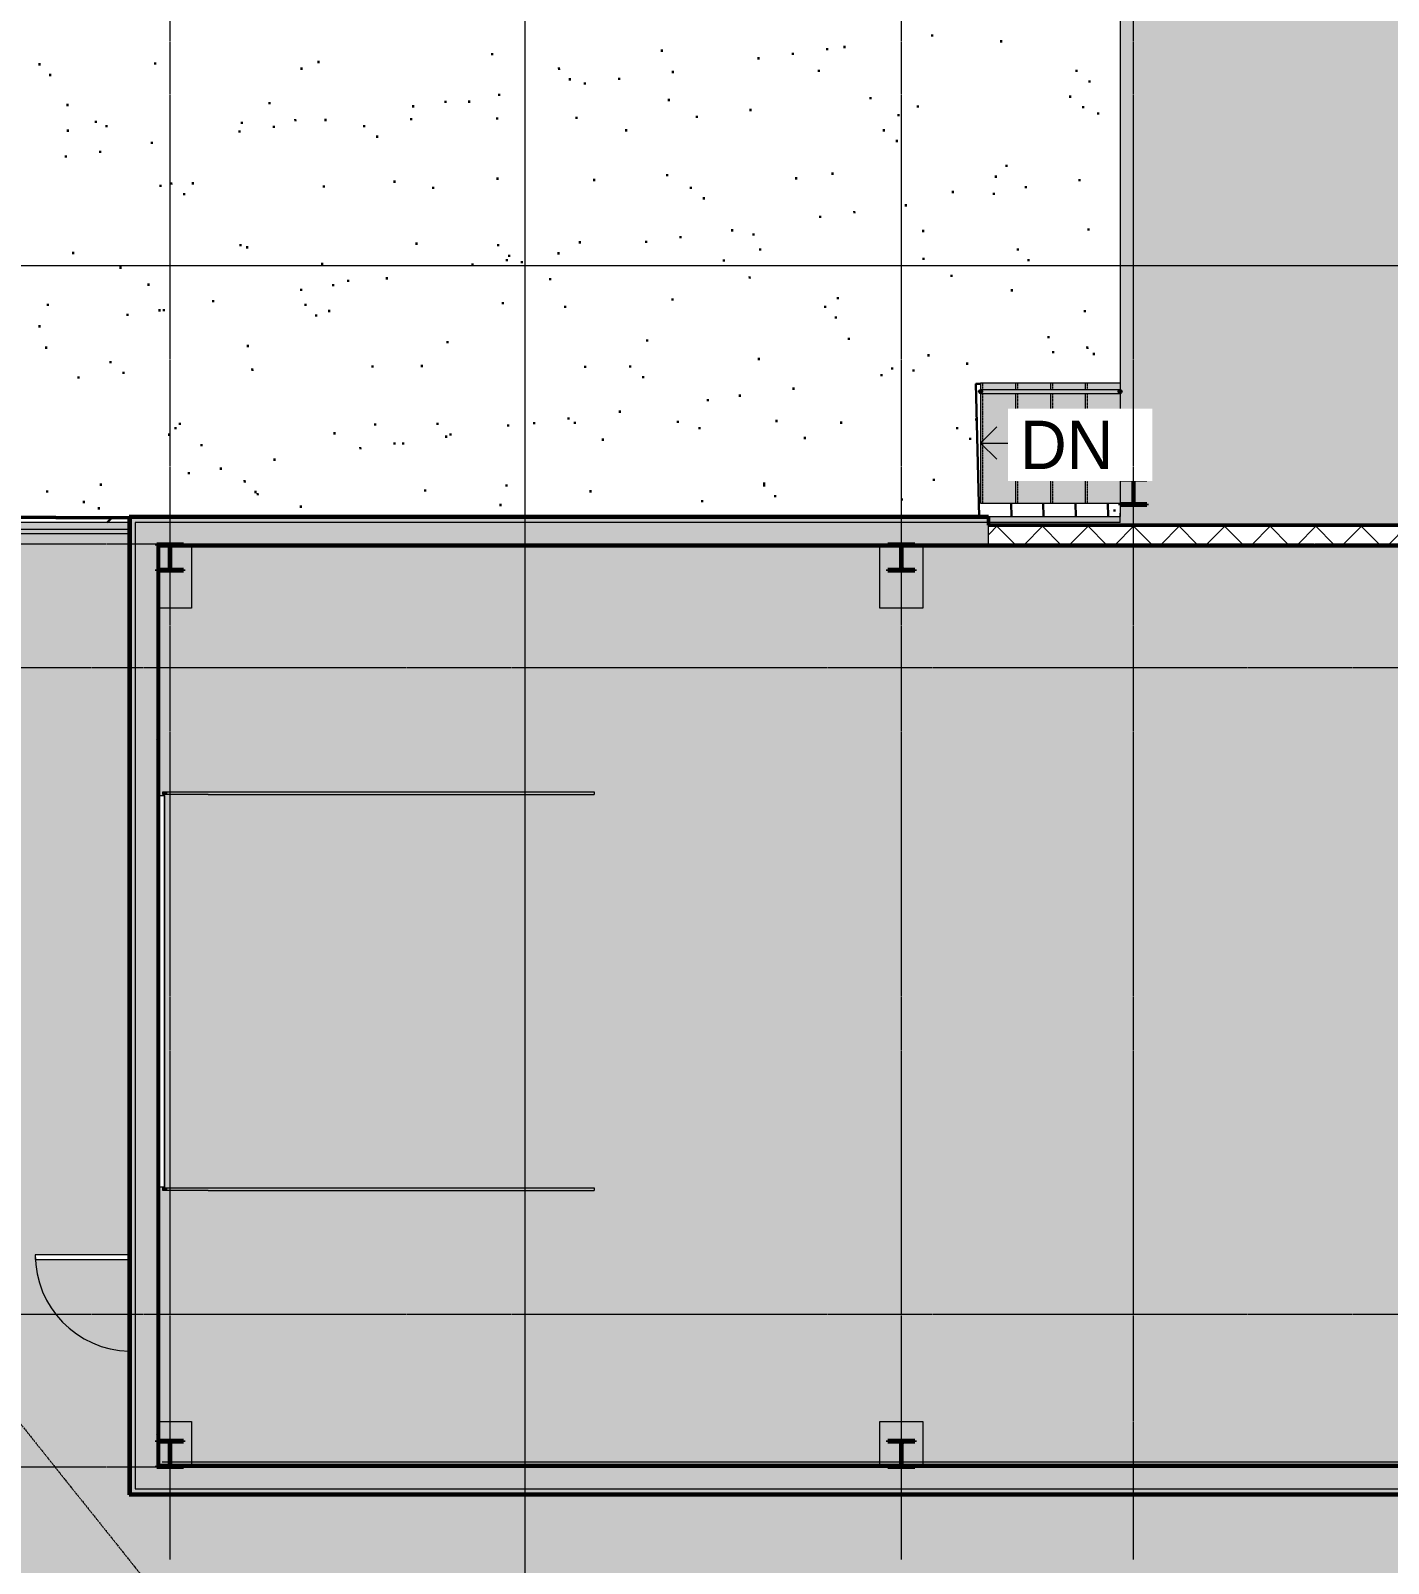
# Model space of a CAD drawing. Header units: inches. Extents: x -4136 to -1245, y 10244 to 12022.
# Drawn here: x -3618 to -3113, y 11069 to 11640 of the extents above; entities that cross this region are included whole.
import ezdxf

# ---------------------------------------------------------------- set-up
doc = ezdxf.new("R2010")
doc.units = ezdxf.units.IN
doc.header["$MEASUREMENT"] = 0
for name, pattern in [('Double Dash 3_8_', [1, 0.375, -0.125, 0.125, -0.125, 0.125, -0.125]), ('Grid Line 1_2_', [0.875, 0.5, -0.125, 0.125, -0.125]), ('IMPORT-DASHEDX2 _3_', [0.225, 0.15, -0.075]), ('Overhead 1_16_', [0.101562, 0.0625, -0.039062])]:
    doc.linetypes.add(name, pattern=pattern)
for name, color, linetype, lineweight in [('A-DOOR', 31, 'Continuous', 13), ('A-DOOR-5', 31, 'Continuous', 20), ('A-DOOR-6', 31, 'Continuous', 9), ('A-FLOR', 192, 'Continuous', 13), ('A-FLOR-HRAL', 11, 'Continuous', 9), ('A-FLOR-PATT-2', 8, 'Continuous', 9), ('A-WALL', 113, 'Continuous', 13), ('A-WALL-5', 113, 'Continuous', 50), ('A-WALL-PATT-2', 111, 'Continuous', 9), ('C-PROP-LINE', 91, 'Double Dash 3_8_', 20), ('C-TOPO', 7, 'Continuous', 9), ('G-ANNO-SYMB', 111, 'Continuous', 9), ('PDF_Geometry-3', 253, 'Continuous', 30), ('PDF_Geometry-5', 111, 'Continuous', 50), ('S-COLS-3', 52, 'Continuous', 9), ('S-COLS-4', 52, 'Continuous', 50), ('S-FNDN', 32, 'Continuous', 13), ('S-FNDN-3', 32, 'Continuous', 50), ('S-GRID-1', 1, 'Grid Line 1_2_', 9), ('S-STRS', 31, 'Continuous', 9), ('S-STRS-1', 31, 'Overhead 1_16_', 9), ('S-STRS-ANNO', 31, 'Continuous', 9), ('S-STRS-IDEN', 31, 'Continuous', 9), ('site plan_dwg _3_-1', 254, 'IMPORT-DASHEDX2 _3_', 9)]:
    doc.layers.add(name, color=color, linetype=linetype, lineweight=lineweight)
doc.styles.add('Century Gothic', font='ufonts.com_century-gothic.ttf', dxfattribs={"height": 18})
pattern_1 = [(45, (0, 0), (-9.503515, 9.503515), []), (45, (0, 14.4), (-9.503515, 9.503515), [])]
pattern_2 = [(161.57, (0.48, 0.48), (-3.83995378, -1.544e-05), [0, -27.322, 3.034, 0]), (18.43, (-0.48, 0.48), (-3.83995378, 1.544e-05), [0, -27.322, 3.034, 0]), (108.43, (0.48, 0.48), (1.919622, -9.60052459), [9.106, -21.25]), (71.57, (-0.48, 0.48), (1.919622, 9.60052459), [9.106, -21.25])]
pattern_3 = [(0, (0, 0), (0, 4.798), []), (315, (0, 0), (4.7984266, 0), [6.786, -6.786]), (45, (0, 0), (4.7984266, 0), [6.786, -6.786])]

# ---------------------------------------------------------------- blocks, each defined once
blk = doc.blocks.new('site plan_dwg _3_-1267336-FLOOR PLAN - MEZZANINE')
at = {"layer": 'PDF_Geometry-3'}
for p, q in [((1770.52, 1785.8), (1770.52, 1785)), ((1796.12, 1783.4), (1796.12, 1782.6)), ((1437.72, 1777.8), (1437.72, 1777)), ((1480.92, 1777.8), (1480.92, 1777)), ((1541.72, 1777.8), (1541.72, 1777)), ((1606.52, 1780.2), (1606.52, 1779.4)), ((1669.72, 1781), (1669.72, 1780.2)), ((1705.72, 1777.8), (1705.72, 1777)), ((1718.52, 1779.4), (1718.52, 1778.6)), ((1731.32, 1781), (1731.32, 1780.2)), ((1737.72, 1781.8), (1737.72, 1781)), ((1441.72, 1773.8), (1441.72, 1773)), ((1535.32, 1775.4), (1535.32, 1774.6)), ((1631.32, 1774.6), (1631.32, 1773.8)), ((1635.32, 1770.6), (1635.32, 1769.8)), ((1653.72, 1770.6), (1653.72, 1769.8)), ((1673.72, 1773), (1673.72, 1772.2)), ((1728.12, 1773), (1728.12, 1772.2)), ((1824.12, 1772.2), (1824.12, 1771.4)), ((1608.92, 1765), (1608.92, 1764.2)), ((1640.92, 1769), (1640.92, 1768.2)), ((1828.92, 1768.2), (1828.92, 1767.4)), ((1448.12, 1762.6), (1448.12, 1761.8)), ((1523.32, 1762.6), (1523.32, 1761.8)), ((1576.92, 1761), (1576.92, 1760.2)), ((1588.92, 1762.6), (1588.92, 1761.8)), ((1597.72, 1762.6), (1597.72, 1761.8)), ((1672.12, 1762.6), (1672.12, 1761.8)), ((1747.32, 1762.6), (1747.32, 1761.8)), ((1764.92, 1759.4), (1764.92, 1758.6)), ((1821.72, 1762.6), (1821.72, 1761.8)), ((1458.52, 1756.2), (1458.52, 1755.4)), ((1462.52, 1754.6), (1462.52, 1753.8)), ((1512.92, 1755.4), (1512.92, 1754.6)), ((1524.92, 1753.8), (1524.92, 1753)), ((1532.92, 1756.2), (1532.92, 1755.4)), ((1544.12, 1756.2), (1544.12, 1755.4)), ((1558.52, 1753.8), (1558.52, 1753)), ((1576.12, 1756.2), (1576.12, 1755.4)), ((1608.12, 1756.2), (1608.12, 1755.4)), ((1637.72, 1756.2), (1637.72, 1755.4)), ((1682.52, 1756.2), (1682.52, 1755.4)), ((1702.52, 1758.6), (1702.52, 1757.8)), ((1757.72, 1756.2), (1757.72, 1755.4)), ((1826.52, 1758.6), (1826.52, 1757.8)), ((1832.12, 1756.2), (1832.12, 1755.4)), ((1448.12, 1753), (1448.12, 1752.2)), ((1479.32, 1748.2), (1479.32, 1747.4)), ((1512.12, 1752.2), (1512.12, 1751.4)), ((1563.32, 1749.8), (1563.32, 1749)), ((1656.12, 1751.4), (1656.12, 1750.6)), ((1752.12, 1750.6), (1752.12, 1749.8)), ((1447.32, 1743.4), (1447.32, 1742.6)), ((1460.12, 1745), (1460.12, 1744.2)), ((1756.92, 1746.6), (1756.92, 1745.8)), ((1797.72, 1737), (1797.72, 1736.2)), ((1482.52, 1732.2), (1482.52, 1731.4)), ((1486.52, 1733), (1486.52, 1732.2)), ((1494.52, 1733), (1494.52, 1732.2)), ((1543.32, 1731.4), (1543.32, 1730.6)), ((1569.72, 1733), (1569.72, 1732.2)), ((1584.12, 1730.6), (1584.12, 1729.8)), ((1608.12, 1733.8), (1608.12, 1733)), ((1644.12, 1733), (1644.12, 1732.2)), ((1671.32, 1734.6), (1671.32, 1733.8)), ((1719.32, 1733), (1719.32, 1732.2)), ((1732.92, 1734.6), (1732.92, 1733.8)), ((1793.72, 1733), (1793.72, 1732.2)), ((1824.92, 1731.4), (1824.92, 1730.6)), ((1491.32, 1729), (1491.32, 1728.2)), ((1680.12, 1729.8), (1680.12, 1729)), ((1684.92, 1725.8), (1684.92, 1725)), ((1777.72, 1727.4), (1777.72, 1726.6)), ((1792.92, 1726.6), (1792.92, 1725.8)), ((1804.92, 1729), (1804.92, 1728.2)), ((1740.92, 1720.2), (1740.92, 1719.4)), ((1760.12, 1722.6), (1760.12, 1721.8)), ((1695.32, 1713.8), (1695.32, 1713)), ((1728.12, 1718.6), (1728.12, 1717.8)), ((1512.12, 1709.8), (1512.12, 1709)), ((1514.52, 1709), (1514.52, 1708.2)), ((1577.72, 1709.8), (1577.72, 1709)), ((1608.12, 1709), (1608.12, 1708.2)), ((1638.52, 1709.8), (1638.52, 1709)), ((1663.32, 1709.8), (1663.32, 1709)), ((1676.12, 1711.4), (1676.12, 1710.6)), ((1703.32, 1712.2), (1703.32, 1711.4)), ((1766.52, 1713), (1766.52, 1712.2)), ((1828.12, 1713), (1828.12, 1712.2)), ((1449.72, 1707.4), (1449.72, 1706.6)), ((1542.52, 1702.6), (1542.52, 1701.8)), ((1611.32, 1703.4), (1611.32, 1702.6)), ((1612.12, 1705), (1612.12, 1704.2)), ((1616.92, 1702.6), (1616.92, 1701.8)), ((1630.52, 1705.8), (1630.52, 1705)), ((1692.12, 1702.6), (1692.12, 1701.8)), ((1705.72, 1706.6), (1705.72, 1705.8)), ((1766.52, 1702.6), (1766.52, 1701.8)), ((1801.72, 1705.8), (1801.72, 1705)), ((1467.32, 1701.8), (1467.32, 1701)), ((1566.52, 1697), (1566.52, 1696.2)), ((1598.52, 1701.8), (1598.52, 1701)), ((1805.72, 1701.8), (1805.72, 1701)), ((1477.72, 1695.4), (1477.72, 1694.6)), ((1534.52, 1693), (1534.52, 1692.2)), ((1546.52, 1694.6), (1546.52, 1693.8)), ((1552.12, 1696.2), (1552.12, 1695.4)), ((1627.32, 1696.2), (1627.32, 1695.4)), ((1701.72, 1696.2), (1701.72, 1695.4)), ((1776.92, 1696.2), (1776.92, 1695.4)), ((1440.12, 1688.2), (1440.12, 1687.4)), ((1481.72, 1685.8), (1481.72, 1685)), ((1483.32, 1685.8), (1483.32, 1685)), ((1501.72, 1689), (1501.72, 1688.2)), ((1536.12, 1687.4), (1536.12, 1686.6)), ((1544.92, 1685), (1544.92, 1684.2)), ((1609.72, 1687.4), (1609.72, 1686.6)), ((1632.92, 1685.8), (1632.92, 1685)), ((1672.92, 1688.2), (1672.92, 1687.4)), ((1729.72, 1685), (1729.72, 1684.2)), ((1734.52, 1688.2), (1734.52, 1687.4)), ((1799.32, 1690.6), (1799.32, 1689.8)), ((1436.92, 1680.2), (1436.92, 1679.4)), ((1469.72, 1684.2), (1469.72, 1683.4)), ((1540.12, 1683.4), (1540.12, 1682.6)), ((1733.72, 1681), (1733.72, 1680.2)), ((1826.52, 1682.6), (1826.52, 1681.8)), ((1439.32, 1672.2), (1439.32, 1671.4)), ((1514.52, 1672.2), (1514.52, 1671.4)), ((1588.92, 1673), (1588.92, 1672.2)), ((1663.32, 1673), (1663.32, 1672.2)), ((1738.52, 1673), (1738.52, 1672.2)), ((1812.92, 1673), (1812.92, 1672.2)), ((1827.32, 1669), (1827.32, 1668.2)), ((1463.32, 1666.6), (1463.32, 1665.8)), ((1468.12, 1662.6), (1468.12, 1661.8)), ((1516.12, 1663.4), (1516.12, 1662.6)), ((1560.92, 1664.2), (1560.92, 1663.4)), ((1579.32, 1664.2), (1579.32, 1663.4)), ((1640.12, 1663.4), (1640.12, 1662.6)), ((1656.92, 1663.4), (1656.92, 1662.6)), ((1704.92, 1665.8), (1704.92, 1665)), ((1768.12, 1666.6), (1768.12, 1665.8)), ((1782.52, 1663.4), (1782.52, 1662.6)), ((1814.52, 1667.4), (1814.52, 1666.6)), ((1829.72, 1666.6), (1829.72, 1665.8)), ((1451.32, 1661), (1451.32, 1660.2)), ((1661.72, 1659.4), (1661.72, 1658.6)), ((1750.52, 1659.4), (1750.52, 1658.6)), ((1754.52, 1661.8), (1754.52, 1661)), ((1762.52, 1661), (1762.52, 1660.2)), ((1697.72, 1652.2), (1697.72, 1651.4)), ((1717.72, 1654.6), (1717.72, 1653.8)), ((1652.92, 1646.6), (1652.92, 1645.8)), ((1685.72, 1650.6), (1685.72, 1649.8)), ((1484.92, 1639.4), (1484.92, 1638.6)), ((1487.32, 1641.8), (1487.32, 1641)), ((1488.92, 1643.4), (1488.92, 1642.6)), ((1546.52, 1639.4), (1546.52, 1638.6)), ((1561.72, 1642.6), (1561.72, 1641.8)), ((1584.92, 1642.6), (1584.92, 1641.8)), ((1611.32, 1641.8), (1611.32, 1641)), ((1620.92, 1642.6), (1620.92, 1641.8)), ((1633.72, 1644.2), (1633.72, 1643.4)), ((1636.12, 1642.6), (1636.12, 1641.8)), ((1674.52, 1642.6), (1674.52, 1641.8)), ((1682.52, 1640.2), (1682.52, 1639.4)), ((1711.32, 1642.6), (1711.32, 1641.8)), ((1735.32, 1641.8), (1735.32, 1641)), ((1778.52, 1639.4), (1778.52, 1638.6)), ((1785.72, 1642.6), (1785.72, 1641.8)), ((1496.92, 1635.4), (1496.92, 1634.6)), ((1556.12, 1633.8), (1556.12, 1633)), ((1568.92, 1635.4), (1568.92, 1634.6)), ((1572.12, 1635.4), (1572.12, 1634.6)), ((1588.12, 1637.8), (1588.12, 1637)), ((1589.72, 1638.6), (1589.72, 1637.8)), ((1646.52, 1636.2), (1646.52, 1635.4)), ((1721.72, 1636.2), (1721.72, 1635.4)), ((1783.32, 1635.4), (1783.32, 1634.6)), ((1524.12, 1629.8), (1524.12, 1629)), ((1492.12, 1625), (1492.12, 1624.2)), ((1504.12, 1626.6), (1504.12, 1625.8)), ((1439.32, 1618.6), (1439.32, 1617.8)), ((1459.32, 1621), (1459.32, 1620.2)), ((1512.92, 1621.8), (1512.92, 1621)), ((1516.92, 1617.8), (1516.92, 1617)), ((1517.72, 1617), (1517.72, 1616.2)), ((1580.12, 1617.8), (1580.12, 1617)), ((1610.52, 1619.4), (1610.52, 1618.6)), ((1641.72, 1617), (1641.72, 1616.2)), ((1769.72, 1620.2), (1769.72, 1619.4)), ((1452.92, 1614.6), (1452.92, 1613.8)), ((1458.52, 1612.2), (1458.52, 1611.4)), ((1533.72, 1612.2), (1533.72, 1611.4)), ((1608.12, 1612.2), (1608.12, 1611.4)), ((1683.32, 1613), (1683.32, 1612.2)), ((1710.52, 1614.6), (1710.52, 1613.8)), ((1757.72, 1613), (1757.72, 1612.2)), ((1798.42, 1610.87), (1798.49, 1605.88)), ((1810.42, 1610.77), (1810.5, 1605.78)), ((1822.42, 1610.67), (1822.5, 1605.68)), ((1461.53, 1606.43), (1463.32, 1608.2)), ((1834.42, 1610.57), (1834.5, 1605.58)), ((1836.92, 1608.2), (1836.92, 1607.4))]:
    blk.add_line(p, q, dxfattribs=at)
at = {"layer": 'PDF_Geometry-3', "flags": 128}
for points in [[(1787.42, 1655.4), (1785.72, 1655.4), (1786.49, 1605.98)], [(1706.52, 1619.4), (1706.52, 1618.6), (1706.52, 1617.8)]]:
    blk.add_lwpolyline(points, dxfattribs=at)
at = {"layer": 'PDF_Geometry-5', "flags": 128}
blk.add_lwpolyline([(1469.76, 1608.16), (1278.52, 1610.6), (1232.92, 1572.6)], dxfattribs=at)
blk = doc.blocks.new('Door-Sectional_DesignersChoice_Amarr - 16_x8_-1344022-FLOOR PLAN - MEZZANINE')
at = {"layer": 'A-DOOR'}
for points in [[(-8.28, -40.88), (-8.28, -42.23), (-7.28, -42.23), (-7.28, -40.88)], [(-8.28, -42.5), (-8.28, -57.73), (-7.28, -57.73), (-7.28, -42.23), (-8.28, -42.23)], [(139.28, -40.88), (139.28, -42.23), (140.28, -42.23), (140.28, -40.88)], [(139.28, -43.22), (139.28, -57.73), (140.28, -57.73), (140.28, -42.23), (139.28, -42.23), (139.28, -42.5)], [(-8.28, -201.53), (-7.28, -201.53), (-7.28, -57.73), (-8.28, -57.73), (-8.28, -111.82)], [(139.28, -201.53), (140.28, -201.53), (140.28, -57.73), (139.28, -57.73), (139.28, -111.82)]]:
    blk.add_hatch(color=256, dxfattribs=at).paths.add_polyline_path(points, flags=0)
for p, q in [((-7, -39.59), (-7, -39.53)), ((-7, -39.53), (139, -39.53)), ((-7, -41.47), (-7, -39.59)), ((-7, -39.59), (139, -39.59)), ((139, -39.53), (139, -39.59)), ((139, -39.59), (139, -41.47)), ((-8.28, -42.23), (-8.28, -40.88)), ((-8.28, -40.88), (-7.28, -40.88)), ((-8.28, -57.73), (-8.28, -42.23)), ((-7.28, -42.23), (-8.28, -42.23)), ((-7.28, -40.88), (-7.28, -42.23)), ((-7.28, -42.23), (-7.28, -57.73)), ((-7, -41.53), (-7, -41.47)), ((-7, -41.47), (139, -41.47)), ((-7, -41.53), (139, -41.53)), ((139, -41.47), (139, -41.53)), ((139.28, -42.23), (139.28, -40.88)), ((139.28, -40.88), (140.28, -40.88)), ((139.28, -57.73), (139.28, -42.23)), ((140.28, -42.23), (139.28, -42.23)), ((140.28, -40.88), (140.28, -42.23)), ((140.28, -42.23), (140.28, -57.73)), ((-8.28, -57.73), (-8.28, -201.53)), ((-7.28, -57.73), (-7.28, -201.53)), ((139.28, -57.73), (139.28, -201.53)), ((140.28, -57.73), (140.28, -201.53)), ((-7.28, -201.53), (-8.28, -201.53)), ((140.28, -201.53), (139.28, -201.53))]:
    blk.add_line(p, q, dxfattribs=at)
blk = doc.blocks.new('Railing - Lapeyre - 1 1_2_ Post-1355956-FLOOR PLAN - MEZZANINE')
at = {"layer": 'A-FLOR-HRAL'}
blk.add_hatch(color=256, dxfattribs=at).paths.add_polyline_path([(0.75, 0), (0.72, 0.19), (0.65, 0.37), (0.53, 0.53), (0.37, 0.65), (0.19, 0.72), (0, 0.75), (-0.19, 0.72), (-0.38, 0.65), (-0.53, 0.53), (-0.65, 0.37), (-0.72, 0.19), (-0.75, 0), (-0.72, -0.19), (-0.65, -0.38), (-0.53, -0.53), (-0.38, -0.65), (-0.19, -0.72), (0, -0.75), (0.19, -0.72), (0.37, -0.65), (0.53, -0.53), (0.65, -0.38), (0.72, -0.19)], flags=0)
for start, end in [(360, 180), (180, 360)]:
    blk.add_arc((0, 0), 0.75, start, end, dxfattribs=at)
blk = doc.blocks.new('Railing - Lapeyre - 1 1_2_ Post-1355961-FLOOR PLAN - MEZZANINE')
at = {"layer": 'A-FLOR-HRAL'}
blk.add_hatch(color=256, dxfattribs=at).paths.add_polyline_path([(0.75, 0), (0.72, -0.19), (0.65, -0.38), (0.53, -0.53), (0.37, -0.65), (0.19, -0.72), (0, -0.75), (-0.19, -0.72), (-0.38, -0.65), (-0.53, -0.53), (-0.65, -0.38), (-0.72, -0.19), (-0.75, 0), (-0.72, 0.19), (-0.65, 0.37), (-0.53, 0.53), (-0.38, 0.65), (-0.19, 0.72), (0, 0.75), (0.19, 0.72), (0.37, 0.65), (0.53, 0.53), (0.65, 0.37), (0.72, 0.19)], flags=0)
for start, end in [(360, 180), (180, 360)]:
    blk.add_arc((0, 0), 0.75, start, end, dxfattribs=at)
blk = doc.blocks.new('Railing - Railing-1340984-FLOOR PLAN - MEZZANINE')
at = {"layer": 'A-FLOR-HRAL'}
blk.add_hatch(color=256, dxfattribs=at).paths.add_polyline_path([(-3263.13, 11504.63), (-3212.65, 11504.66), (-3212.83, 11504.73), (-3212.98, 11504.85), (-3213.1, 11505.01), (-3213.18, 11505.19), (-3213.2, 11505.38), (-3213.18, 11505.58), (-3213.1, 11505.76), (-3212.98, 11505.91), (-3212.83, 11506.03), (-3212.65, 11506.11), (-3212.7, 11506.13), (-3264.26, 11506.11), (-3264.08, 11506.03), (-3263.92, 11505.91), (-3263.8, 11505.76), (-3263.73, 11505.58), (-3263.7, 11505.38), (-3263.73, 11505.19), (-3263.8, 11505.01), (-3263.92, 11504.85), (-3264.08, 11504.73), (-3264.26, 11504.66), (-3264.21, 11504.63), (-3263.7, 11504.63)], flags=0)
blk.add_hatch(color=256, dxfattribs=at).paths.add_polyline_path([(-3263.13, 11504.63), (-3212.65, 11504.66), (-3212.83, 11504.73), (-3212.98, 11504.85), (-3213.1, 11505.01), (-3213.18, 11505.19), (-3213.2, 11505.38), (-3213.18, 11505.58), (-3213.1, 11505.76), (-3212.98, 11505.91), (-3212.83, 11506.03), (-3212.65, 11506.11), (-3212.7, 11506.13), (-3264.26, 11506.11), (-3264.08, 11506.03), (-3263.92, 11505.91), (-3263.8, 11505.76), (-3263.73, 11505.58), (-3263.7, 11505.38), (-3263.73, 11505.19), (-3263.8, 11505.01), (-3263.92, 11504.85), (-3264.08, 11504.73), (-3264.26, 11504.66), (-3264.21, 11504.63), (-3263.7, 11504.63)], flags=0)
for p, q in [((-3264.45, 11506.13), (-3212.45, 11506.13)), ((-3264.45, 11504.63), (-3212.45, 11504.63))]:
    blk.add_line(p, q, dxfattribs=at)
at = {"extrusion": (0, 0, -1), "zscale": -1, "rotation": 270}
for name, p in [('Railing - Lapeyre - 1 1_2_ Post-1355956-FLOOR PLAN - MEZZANINE', (3264.45, 11505.38)), ('Railing - Lapeyre - 1 1_2_ Post-1355961-FLOOR PLAN - MEZZANINE', (3212.45, 11505.38))]:
    blk.add_blockref(name, p, dxfattribs=at)
blk = doc.blocks.new('Railing - Lapeyre - 1 1_2_ Post-V1-FLOOR PLAN - MEZZANINE')
at = {"layer": 'A-FLOR-HRAL'}
blk.add_hatch(color=256, dxfattribs=at).paths.add_polyline_path([(0, -0.75), (0.19, -0.72), (0.37, -0.65), (0.53, -0.53), (0.65, -0.38), (0.72, -0.19), (0.72, 0), (-0.75, 0), (-0.72, -0.19), (-0.65, -0.38), (-0.53, -0.53), (-0.38, -0.65), (-0.19, -0.72)], flags=0)
blk.add_arc((0, 0), 0.75, 180, 360, dxfattribs=at)
blk = doc.blocks.new('Railing - Railing-1341484-FLOOR PLAN - MEZZANINE')
at = {"layer": 'A-FLOR-HRAL'}
for points in [[(-3850.29, 11389.76), (-3772.6, 11452.55), (-3773.12, 11454.02), (-3851.22, 11390.91), (-3850.31, 11389.78)], [(-3581.7, 11452.52), (-3581.7, 11454.02), (-3773.11, 11453.99), (-3772.59, 11452.52), (-3591.11, 11452.52)]]:
    blk.add_hatch(color=256, dxfattribs=at).paths.add_polyline_path(points, flags=0)
for p, q in [((-3773.12, 11454.02), (-3851.23, 11390.93)), ((-3850.29, 11389.76), (-3772.59, 11452.52)), ((-3581.7, 11454.02), (-3773.12, 11454.02)), ((-3772.59, 11452.52), (-3581.7, 11452.52)), ((-3850.29, 11389.76), (-3851.23, 11390.93))]:
    blk.add_line(p, q, dxfattribs=at)
blk.add_open_spline([(-3773.12, 11454.02), (-3773.12, 11454.02), (-3773.11, 11453.97), (-3773.05, 11453.81), (-3772.99, 11453.65), (-3772.94, 11453.5), (-3772.89, 11453.37), (-3772.86, 11453.27), (-3772.82, 11453.17), (-3772.78, 11453.04), (-3772.72, 11452.89), (-3772.67, 11452.73), (-3772.63, 11452.61), (-3772.6, 11452.54), (-3772.59, 11452.52), (-3772.59, 11452.52)], degree=3, knots=[0, 0, 0, 0, 0.166667, 0.25, 0.333333, 0.416667, 0.458333, 0.5, 0.541667, 0.583333, 0.666667, 0.75, 0.833333, 0.916667, 1, 1, 1, 1], dxfattribs=at)
at = {"rotation": 308.9304407069868}
blk.add_blockref('Railing - Lapeyre - 1 1_2_ Post-V1-FLOOR PLAN - MEZZANINE', (-3850.76, 11390.34), dxfattribs=at)
blk = doc.blocks.new('Door-Passage-Single-Flush - 36_ x 80_-1370599-FLOOR PLAN - MEZZANINE')
at = {"layer": 'A-DOOR-5'}
for p, q in [((18, 40.6875), (16.25, 40.6875)), ((16.25, 40.6875), (16.25, 5.6875)), ((18, 5.6875), (18, 40.6875))]:
    blk.add_line(p, q, dxfattribs=at)
at = {"layer": 'A-DOOR-6'}
blk.add_arc((18, 4.6875), 36, 90, 178.403896, dxfattribs=at)
blk = doc.blocks.new('Family - ___-1264376-FLOOR PLAN - MEZZANINE')
at = {"layer": 'C-PROP-LINE'}
blk.add_line((-4036.63, 11639.56), (-2946.18, 10274.36), dxfattribs=at)

msp = doc.modelspace()

# ---------------------------------------------------------------- hatches: boundary and pattern name
at = {"layer": 'A-FLOR-PATT-2'}
h = msp.add_hatch(dxfattribs=at)
h.set_pattern_fill('FP_3', color=256, style=0, pattern_type=2)
h.set_pattern_definition([(0, (0, 0), (30.72, 7.68), [1.267, -21.773, 1.267, -21.773, -122.88]), (0, (0, 0), (30.72, 7.68), [-46.08, 1.267, -44.813, 1.267, -21.773, -53.76]), (0, (0, 0), (30.72, 7.68), [-115.2, 1.267, -14.093, 1.267, -37.133]), (120, (11.52, 3.84), (-22.011075, 22.7643004), [1.267, -21.773, 1.267, -21.773, -122.88]), (120, (11.52, 3.84), (-22.011075, 22.7643004), [-46.08, 1.267, -44.813, 1.267, -21.773, -53.76]), (120, (11.52, 3.84), (-22.011075, 22.7643004), [-115.2, 1.267, -14.093, 1.267, -37.133]), (240, (15.36, 19.2), (-8.708925, -30.4443004), [1.267, -21.773, 1.267, -21.773, -122.88]), (240, (15.36, 19.2), (-8.708925, -30.4443004), [-46.08, 1.267, -44.813, 1.267, -21.773, -53.76]), (240, (15.36, 19.2), (-8.708925, -30.4443004), [-115.2, 1.267, -14.093, 1.267, -37.133])])
h.paths.add_polyline_path([(-3034.97, 10794.77), (-3034.09, 10794.77), (-3034.97, 10795.45), (-3036.08, 10796.9), (-3036.78, 10798.58), (-3037.02, 10800.4), (-3036.78, 10802.21), (-3036.08, 10803.9), (-3035.21, 10805.02), (-3037.08, 10805.02), (-3037.08, 10836.27), (-3072.08, 10836.27), (-3072.08, 10838.02), (-3037.08, 10838.02), (-3037.08, 11046.27), (-3036.33, 11046.27), (-3036.33, 11094.27), (-3581.7, 11094.27), (-3581.7, 11181.96), (-3616.7, 11181.96), (-3616.7, 11183.71), (-3581.7, 11183.71), (-3581.7, 11452.52), (-3772.63, 11452.49), (-3850.46, 11389.66), (-3850.76, 11389.6), (-3851, 11389.64), (-3851.09, 11389.68), (-3851.23, 11389.77), (-3851.37, 11389.91), (-3851.45, 11390.04), (-3851.5, 11390.23), (-3851.5, 11390.44), (-3851.38, 11390.76), (-3851.25, 11390.91), (-3851, 11391.12), (-3773.09, 11454.02), (-3581.7, 11454.02), (-3581.7, 11456.52), (-3774.01, 11456.52), (-3974.76, 11294.35), (-4075.29, 11303.4), (-3669.02, 10794.77), (-3036.78, 10794.77)], flags=0)
h.paths.add_polyline_path([(-3026.33, 11046.27), (-3026.2, 11046.27), (-3026.2, 11096.52), (-3026.33, 11096.52)], flags=0)
h.paths.add_polyline_path([(-3285.95, 11106.52), (-3049.33, 11106.52), (-3049.33, 11121.51), (-3036.33, 11121.51), (-3036.33, 11387.77), (-3071.33, 11387.77), (-3071.33, 11389.52), (-3036.33, 11389.52), (-3036.33, 11424.64), (-3049.33, 11424.64), (-3049.33, 11447.9), (-3285.95, 11447.9), (-3285.95, 11424.64), (-3301.95, 11424.64), (-3301.95, 11447.9), (-3558.45, 11447.9), (-3558.45, 11424.64), (-3570.83, 11424.64), (-3570.83, 11121.51), (-3558.45, 11121.51), (-3558.45, 11106.52), (-3301.95, 11106.52), (-3301.95, 11121.51), (-3285.95, 11121.51)], flags=0)
h.paths.add_polyline_path([(-3026.33, 11106.52), (-3026.2, 11106.52), (-3026.2, 11455.52), (-3026.33, 11455.52), (-3026.33, 11156.41)], flags=0)
h.paths.add_polyline_path([(-3568.48, 11207.61), (-3569.13, 11207.61), (-3569.13, 11208.61), (-3408.48, 11208.61), (-3408.48, 11207.61), (-3567.77, 11207.61)], flags=0)
h.paths.add_polyline_path([(-3570.48, 11208.9), (-3570.48, 11354.9), (-3568.48, 11354.9), (-3568.48, 11208.9), (-3570.41, 11208.9)], flags=0)
h.paths.add_polyline_path([(-3569.13, 11355.18), (-3569.13, 11356.18), (-3408.48, 11356.18), (-3408.48, 11355.18), (-3568.54, 11355.18)], flags=0)
h.paths.add_polyline_path([(-3120.79, 11455.52), (-3037.08, 11455.52), (-3037.08, 11741.46), (-3072.08, 11741.46), (-3072.08, 11743.21), (-3037.08, 11743.21), (-3037.08, 11770.65), (-3026.2, 11770.65), (-3026.21, 11812.27), (-3026.4, 11812.3), (-3026.74, 11812.4), (-3208.45, 11812.4), (-3208.45, 11757.64), (-3202.45, 11757.64), (-3202.45, 11757.08), (-3206.6, 11757.08), (-3207.08, 11756.88), (-3207.28, 11756.39), (-3207.28, 11748.91), (-3207.08, 11748.42), (-3206.59, 11748.22), (-3202.45, 11748.22), (-3202.45, 11747.66), (-3208.45, 11747.66), (-3208.48, 11738.2), (-3208.55, 11738.02), (-3208.67, 11737.87), (-3208.83, 11737.75), (-3209.01, 11737.67), (-3209.21, 11737.65), (-3209.4, 11737.67), (-3209.58, 11737.75), (-3209.73, 11737.87), (-3209.85, 11738.02), (-3209.93, 11738.2), (-3209.95, 11738.59), (-3209.95, 11747.66), (-3212.45, 11747.66), (-3212.45, 11506.13), (-3212.26, 11506.11), (-3212.08, 11506.03), (-3211.92, 11505.91), (-3211.8, 11505.76), (-3211.73, 11505.58), (-3211.7, 11505.38), (-3211.73, 11505.19), (-3211.8, 11505.01), (-3211.92, 11504.85), (-3212.08, 11504.73), (-3212.26, 11504.66), (-3212.45, 11504.63), (-3212.45, 11472.99), (-3202.45, 11472.99), (-3202.45, 11472.43), (-3206.59, 11472.43), (-3207.08, 11472.23), (-3207.28, 11471.74), (-3207.28, 11464.26), (-3207.08, 11463.77), (-3206.59, 11463.57), (-3202.45, 11463.57), (-3202.45, 11463.01), (-3212.45, 11463.01), (-3212.45, 11456.52), (-3261.45, 11456.52), (-3261.45, 11455.52), (-3146.96, 11455.52)], flags=0)
h.paths.add_polyline_path([(-3208.31, 11463.57), (-3207.83, 11463.77), (-3207.62, 11464.26), (-3207.62, 11471.74), (-3207.83, 11472.23), (-3208.31, 11472.43), (-3212.45, 11472.43), (-3212.45, 11463.57), (-3208.81, 11463.57)], flags=0)
h.paths.add_polyline_path([(-3208.31, 11748.22), (-3207.83, 11748.42), (-3207.62, 11748.91), (-3207.62, 11756.39), (-3207.83, 11756.88), (-3208.31, 11757.08), (-3208.45, 11757.08), (-3208.45, 11748.22)], flags=0)
h.paths.add_polyline_path([(-3209.95, 11748.22), (-3209.95, 11757.08), (-3212.45, 11757.08), (-3212.45, 11748.22)], flags=0)
h.paths.add_polyline_path([(-3209.95, 11757.64), (-3209.93, 11813.9), (-3026.2, 11813.9), (-3026.2, 11816.4), (-3212.45, 11816.4), (-3212.45, 11757.64)], flags=0)
at = {"layer": 'A-WALL'}
for points in [[(-3261.45, 11458.02), (-3261.45, 11458.77), (-3581.7, 11458.77), (-3581.7, 11458.02), (-3288.02, 11458.02)], [(-3580.95, 11095.02), (-3580.95, 11458.02), (-3581.7, 11458.02), (-3581.7, 11095.02)], [(-3261.45, 11456.52), (-3261.45, 11458.02), (-3580.95, 11458.02), (-3580.95, 11456.52), (-3288.02, 11456.52)], [(-3212.45, 11456.52), (-3212.45, 11458.77), (-3261.45, 11458.77), (-3261.45, 11456.52)], [(-3580.95, 11096.52), (-3579.45, 11096.55), (-3579.45, 11456.52), (-3580.95, 11456.52), (-3580.95, 11096.55)], [(-3261.45, 11447.9), (-3261.45, 11448.02), (-3570.95, 11448.02), (-3570.95, 11447.9), (-3288.02, 11447.9)], [(-3570.95, 11105.15), (-3570.83, 11105.15), (-3570.83, 11447.9), (-3570.95, 11447.9), (-3570.95, 11148.47)], [(-3036.33, 11105.02), (-3036.33, 11105.15), (-3570.95, 11105.15), (-3570.95, 11105.02), (-3037.18, 11105.02)], [(-3036.33, 11094.27), (-3036.33, 11095.02), (-3581.7, 11095.02), (-3581.7, 11094.27), (-3037.18, 11094.27)], [(-3036.33, 11095.02), (-3036.33, 11096.52), (-3580.95, 11096.52), (-3580.95, 11095.02), (-3037.18, 11095.02)]]:
    msp.add_hatch(color=256, dxfattribs=at).paths.add_polyline_path(points, flags=0)
at = {"layer": 'A-WALL-PATT-2'}
h = msp.add_hatch(dxfattribs=at)
h.set_pattern_fill('FP_6', color=256, style=0, pattern_type=2)
h.set_pattern_definition(pattern_2)
h.paths.add_polyline_path([(-3288.02, 11448.52), (-3261.45, 11448.52), (-3261.45, 11456.52), (-3579.45, 11456.52), (-3579.45, 11448.52), (-3455.24, 11448.52)], flags=0)
h = msp.add_hatch(dxfattribs=at)
h.set_pattern_fill('FP_2', color=256, style=0, pattern_type=2)
h.set_pattern_definition([(45, (0, 0), (-8.485281, 8.485281), []), (135, (0, 0), (-8.485281, -8.485281), [])])
h.paths.add_polyline_path([(-3204.4, 11447.9), (-3036.33, 11447.9), (-3036.33, 11455.52), (-3261.45, 11455.52), (-3261.45, 11447.9)], flags=0)
h = msp.add_hatch(dxfattribs=at)
h.set_pattern_fill('FP_6', color=256, style=0, pattern_type=2)
h.set_pattern_definition(pattern_2)
h.paths.add_polyline_path([(-3571.45, 11104.52), (-3571.45, 11448.52), (-3579.45, 11448.52), (-3579.45, 11104.52)], flags=0)
h = msp.add_hatch(dxfattribs=at)
h.set_pattern_fill('FP_7', color=256, style=0, pattern_type=2)
h.set_pattern_definition(pattern_3)
h.paths.add_polyline_path([(-3261.45, 11448.02), (-3261.45, 11448.52), (-3571.45, 11448.52), (-3571.45, 11448.02), (-3288.02, 11448.02)], flags=0)
h = msp.add_hatch(dxfattribs=at)
h.set_pattern_fill('FP_7', color=256, style=0, pattern_type=2)
h.set_pattern_definition(pattern_3)
h.paths.add_polyline_path([(-3570.95, 11105.02), (-3570.95, 11448.02), (-3571.45, 11448.02), (-3571.45, 11105.02)], flags=0)
h = msp.add_hatch(dxfattribs=at)
h.set_pattern_fill('FP_6', color=256, style=0, pattern_type=2)
h.set_pattern_definition(pattern_2)
h.paths.add_polyline_path([(-3037.18, 11096.52), (-3036.33, 11096.55), (-3036.33, 11104.52), (-3579.45, 11104.52), (-3579.45, 11096.52), (-3120.79, 11096.52)], flags=0)
h = msp.add_hatch(dxfattribs=at)
h.set_pattern_fill('FP_7', color=256, style=0, pattern_type=2)
h.set_pattern_definition(pattern_3)
h.paths.add_polyline_path([(-3036.33, 11104.52), (-3036.33, 11105.02), (-3571.45, 11105.02), (-3571.45, 11104.52), (-3037.18, 11104.52)], flags=0)
at = {"layer": 'S-COLS-3'}
h = msp.add_hatch(dxfattribs=at)
h.set_pattern_fill('FP_5', color=256, style=0, pattern_type=2)
h.set_pattern_definition(pattern_1)
h.paths.add_polyline_path([(-3202.45, 11463.01), (-3202.45, 11463.57), (-3206.59, 11463.57), (-3207.08, 11463.77), (-3207.28, 11464.26), (-3207.28, 11471.74), (-3207.08, 11472.23), (-3206.59, 11472.43), (-3202.45, 11472.43), (-3202.45, 11472.99), (-3212.45, 11472.99), (-3212.45, 11472.43), (-3208.31, 11472.43), (-3207.83, 11472.23), (-3207.62, 11471.74), (-3207.62, 11464.26), (-3207.83, 11463.77), (-3208.31, 11463.57), (-3212.45, 11463.57), (-3212.45, 11463.01), (-3204.4, 11463.01)], flags=0)
h = msp.add_hatch(dxfattribs=at)
h.set_pattern_fill('FP_5', color=256, style=0, pattern_type=2)
h.set_pattern_definition(pattern_1)
h.paths.add_polyline_path([(-3561.45, 11438.54), (-3561.45, 11439.1), (-3565.59, 11439.1), (-3566.08, 11439.3), (-3566.28, 11439.79), (-3566.28, 11447.27), (-3566.08, 11447.76), (-3565.59, 11447.96), (-3561.45, 11447.96), (-3561.45, 11448.52), (-3571.45, 11448.52), (-3571.45, 11447.96), (-3567.31, 11447.96), (-3566.83, 11447.76), (-3566.62, 11447.27), (-3566.62, 11439.79), (-3566.83, 11439.3), (-3567.31, 11439.1), (-3571.45, 11439.1), (-3571.45, 11438.54)], flags=0)
h = msp.add_hatch(dxfattribs=at)
h.set_pattern_fill('FP_5', color=256, style=0, pattern_type=2)
h.set_pattern_definition(pattern_1)
h.paths.add_polyline_path([(-3288.95, 11438.54), (-3288.95, 11439.1), (-3293.09, 11439.1), (-3293.58, 11439.3), (-3293.78, 11439.79), (-3293.78, 11447.27), (-3293.58, 11447.76), (-3293.09, 11447.96), (-3288.95, 11447.96), (-3288.95, 11448.52), (-3298.95, 11448.52), (-3298.95, 11447.96), (-3294.81, 11447.96), (-3294.33, 11447.76), (-3294.12, 11447.27), (-3294.12, 11439.79), (-3294.33, 11439.3), (-3294.81, 11439.1), (-3298.95, 11439.1), (-3298.95, 11438.54)], flags=0)
h = msp.add_hatch(dxfattribs=at)
h.set_pattern_fill('FP_5', color=256, style=0, pattern_type=2)
h.set_pattern_definition(pattern_1)
h.paths.add_polyline_path([(-3561.45, 11104.52), (-3561.45, 11105.08), (-3565.59, 11105.08), (-3566.08, 11105.28), (-3566.28, 11105.77), (-3566.28, 11113.25), (-3566.08, 11113.74), (-3565.59, 11113.94), (-3561.45, 11113.94), (-3561.45, 11114.5), (-3571.45, 11114.5), (-3571.45, 11113.94), (-3567.31, 11113.94), (-3566.83, 11113.74), (-3566.62, 11113.25), (-3566.62, 11105.77), (-3566.83, 11105.28), (-3567.31, 11105.08), (-3571.45, 11105.08), (-3571.45, 11104.52)], flags=0)
h = msp.add_hatch(dxfattribs=at)
h.set_pattern_fill('FP_5', color=256, style=0, pattern_type=2)
h.set_pattern_definition(pattern_1)
h.paths.add_polyline_path([(-3288.95, 11104.52), (-3288.95, 11105.08), (-3293.09, 11105.08), (-3293.58, 11105.28), (-3293.78, 11105.77), (-3293.78, 11113.25), (-3293.58, 11113.74), (-3293.09, 11113.94), (-3288.95, 11113.94), (-3288.95, 11114.5), (-3298.95, 11114.5), (-3298.95, 11113.94), (-3294.81, 11113.94), (-3294.33, 11113.74), (-3294.12, 11113.25), (-3294.12, 11105.77), (-3294.33, 11105.28), (-3294.81, 11105.08), (-3298.95, 11105.08), (-3298.95, 11104.52)], flags=0)
at = {"layer": 'S-FNDN'}
h = msp.add_hatch(color=256, dxfattribs=at)
h.paths.add_polyline_path([(-3558.45, 11424.64), (-3558.45, 11447.9), (-3565.75, 11447.9), (-3566.08, 11447.76), (-3566.28, 11447.27), (-3566.28, 11439.79), (-3566.08, 11439.3), (-3565.59, 11439.1), (-3561.45, 11439.1), (-3561.45, 11438.54), (-3570.83, 11438.54), (-3570.83, 11424.64)], flags=0)
h.paths.add_polyline_path([(-3567.31, 11439.1), (-3566.83, 11439.3), (-3566.62, 11439.79), (-3566.62, 11447.27), (-3566.83, 11447.76), (-3567.15, 11447.9), (-3570.83, 11447.9), (-3570.83, 11439.1)], flags=0)
for points in [[(-3301.95, 11424.64), (-3285.95, 11424.64), (-3285.95, 11447.9), (-3293.25, 11447.9), (-3293.58, 11447.76), (-3293.78, 11447.27), (-3293.78, 11439.79), (-3293.58, 11439.3), (-3293.09, 11439.1), (-3288.95, 11439.1), (-3288.95, 11438.54), (-3298.95, 11438.54), (-3298.95, 11439.1), (-3294.81, 11439.1), (-3294.33, 11439.3), (-3294.12, 11439.79), (-3294.12, 11447.27), (-3294.33, 11447.76), (-3294.65, 11447.9), (-3301.95, 11447.9), (-3301.95, 11438.54)], [(-3301.95, 11105.15), (-3294.65, 11105.15), (-3294.33, 11105.28), (-3294.12, 11105.77), (-3294.12, 11113.25), (-3294.33, 11113.74), (-3294.81, 11113.94), (-3298.95, 11113.94), (-3298.95, 11114.5), (-3288.95, 11114.5), (-3288.95, 11113.94), (-3293.09, 11113.94), (-3293.58, 11113.74), (-3293.78, 11113.25), (-3293.78, 11105.77), (-3293.58, 11105.28), (-3293.25, 11105.15), (-3285.95, 11105.15), (-3285.95, 11121.51), (-3301.95, 11121.51), (-3301.95, 11113.94)]]:
    msp.add_hatch(color=256, dxfattribs=at).paths.add_polyline_path(points, flags=0)
h = msp.add_hatch(color=256, dxfattribs=at)
h.paths.add_polyline_path([(-3570.83, 11105.15), (-3567.15, 11105.15), (-3566.83, 11105.28), (-3566.62, 11105.77), (-3566.62, 11113.25), (-3566.83, 11113.74), (-3567.31, 11113.94), (-3570.83, 11113.94), (-3570.83, 11105.28)], flags=0)
h.paths.add_polyline_path([(-3561.45, 11105.15), (-3558.45, 11105.15), (-3558.45, 11121.51), (-3570.83, 11121.51), (-3570.83, 11114.5), (-3561.45, 11114.5), (-3561.45, 11113.94), (-3565.59, 11113.94), (-3566.08, 11113.74), (-3566.28, 11113.25), (-3566.28, 11105.77), (-3566.08, 11105.28), (-3565.75, 11105.15), (-3565.59, 11105.15)], flags=0)
h = msp.add_hatch(color=256, dxfattribs=at)
h.paths.add_polyline_path([(-3026.2, 11096.52), (-3026.2, 11106.52), (-3028.7, 11106.52), (-3028.7, 11096.52)], flags=0)
h.paths.add_polyline_path([(-3037.18, 11105.15), (-3036.33, 11105.15), (-3036.33, 11106.52), (-3041.16, 11106.52), (-3041.16, 11105.77), (-3040.96, 11105.28), (-3040.63, 11105.15), (-3040.47, 11105.15)], flags=0)
h.paths.add_polyline_path([(-3567.31, 11105.15), (-3567.15, 11105.15), (-3566.83, 11105.28), (-3566.62, 11105.77), (-3566.62, 11106.52), (-3569.45, 11106.52), (-3569.45, 11105.15)], flags=0)
h.paths.add_polyline_path([(-3042.19, 11105.15), (-3042.03, 11105.15), (-3041.7, 11105.28), (-3041.5, 11105.77), (-3041.5, 11106.52), (-3293.78, 11106.52), (-3293.78, 11105.77), (-3293.58, 11105.28), (-3293.25, 11105.15), (-3120.79, 11105.15)], flags=0)
h.paths.add_polyline_path([(-3565.59, 11105.15), (-3294.65, 11105.15), (-3294.33, 11105.28), (-3294.12, 11105.77), (-3294.12, 11106.52), (-3566.28, 11106.52), (-3566.28, 11105.77), (-3566.08, 11105.28), (-3565.75, 11105.15)], flags=0)
at = {"layer": 'S-STRS'}
h = msp.add_hatch(color=256, dxfattribs=at)
h.paths.add_polyline_path([(-3251.45, 11463.76), (-3251.45, 11504.63), (-3264.45, 11504.63), (-3264.45, 11463.76), (-3264.26, 11463.76)], flags=0)
h.paths.add_polyline_path([(-3264.26, 11506.13), (-3251.45, 11506.13), (-3251.45, 11508.63), (-3264.45, 11508.63), (-3264.45, 11506.13), (-3264.28, 11506.13)], flags=0)
h = msp.add_hatch(color=256, dxfattribs=at)
h.paths.add_polyline_path([(-3251.45, 11463.76), (-3238.45, 11463.76), (-3238.45, 11504.63), (-3251.45, 11504.63)], flags=0)
h.paths.add_polyline_path([(-3246.21, 11506.13), (-3238.45, 11506.13), (-3238.45, 11508.63), (-3251.45, 11508.63), (-3251.45, 11506.13)], flags=0)
h = msp.add_hatch(color=256, dxfattribs=at)
h.paths.add_polyline_path([(-3238.45, 11463.76), (-3225.45, 11463.76), (-3225.45, 11504.63), (-3238.45, 11504.63), (-3238.45, 11486)], flags=0)
h.paths.add_polyline_path([(-3238.45, 11506.13), (-3225.45, 11506.13), (-3225.45, 11508.63), (-3238.45, 11508.63)], flags=0)
h = msp.add_hatch(color=256, dxfattribs=at)
h.paths.add_polyline_path([(-3214.49, 11463.76), (-3212.45, 11463.76), (-3212.45, 11504.63), (-3225.45, 11504.63), (-3225.45, 11463.76)], flags=0)
h.paths.add_polyline_path([(-3212.45, 11506.13), (-3212.45, 11508.63), (-3225.45, 11508.63), (-3225.45, 11506.13), (-3212.65, 11506.13)], flags=0)

# ---------------------------------------------------------------- linework, layer by layer
at = {"layer": 'A-FLOR'}
for p, q in [((-3212.45, 11747.66), (-3212.45, 11506.13)), ((-3212.45, 11504.63), (-3212.45, 11472.99)), ((-3212.45, 11472.43), (-3212.45, 11463.57)), ((-3212.45, 11463.01), (-3212.45, 11458.77)), ((-3581.7, 11456.52), (-3774.01, 11456.52))]:
    msp.add_line(p, q, dxfattribs=at)
at = {"layer": 'A-WALL'}
for p, q in [((-3580.95, 11458.02), (-3580.95, 11095.02)), ((-3261.45, 11458.02), (-3580.95, 11458.02)), ((-3261.45, 11458.77), (-3212.45, 11458.77)), ((-3212.45, 11456.52), (-3212.45, 11458.77)), ((-3579.45, 11456.52), (-3579.45, 11096.52)), ((-3212.45, 11456.52), (-3579.45, 11456.52)), ((-3261.45, 11447.9), (-3261.45, 11455.52)), ((-3571.45, 11448.52), (-3571.45, 11104.52)), ((-3261.45, 11448.52), (-3571.45, 11448.52)), ((-3570.95, 11448.02), (-3570.95, 11105.02)), ((-3261.45, 11448.02), (-3570.95, 11448.02)), ((-3571.45, 11104.52), (-3036.33, 11104.52)), ((-3570.95, 11105.02), (-3036.33, 11105.02)), ((-3580.95, 11095.02), (-3036.33, 11095.02)), ((-3579.45, 11096.52), (-3036.33, 11096.52))]:
    msp.add_line(p, q, dxfattribs=at)
at = {"layer": 'A-WALL-5'}
for p, q in [((-3581.7, 11458.77), (-3581.7, 11094.27)), ((-3261.45, 11458.77), (-3581.7, 11458.77)), ((-3261.45, 11455.52), (-3261.45, 11458.77)), ((-3570.83, 11105.15), (-3570.83, 11447.9)), ((-3570.83, 11447.9), (-3261.45, 11447.9)), ((-3036.33, 11105.15), (-3570.83, 11105.15)), ((-3581.7, 11094.27), (-3036.33, 11094.27))]:
    msp.add_line(p, q, dxfattribs=at)
at = {"layer": 'C-TOPO'}
msp.add_line((-3212.45, 11458.77), (-3212.45, 11460.03), dxfattribs=at)
at = {"layer": 'G-ANNO-SYMB'}
for p, q in [((-3434.23, 11847.41), (-3434.23, 10300.09)), ((-4007.91, 11552.4), (-1529.83, 11552.4))]:
    msp.add_line(p, q, dxfattribs=at)
at = {"layer": 'S-COLS-4'}
for p, q in [((-3202.45, 11472.99), (-3212.45, 11472.99)), ((-3212.45, 11472.99), (-3212.45, 11472.43)), ((-3212.45, 11472.43), (-3208.31, 11472.43)), ((-3207.62, 11471.74), (-3207.62, 11464.26)), ((-3207.28, 11464.26), (-3207.28, 11471.74)), ((-3206.59, 11472.43), (-3202.45, 11472.43)), ((-3202.45, 11472.43), (-3202.45, 11472.99)), ((-3208.31, 11463.57), (-3212.45, 11463.57)), ((-3212.45, 11463.57), (-3212.45, 11463.01)), ((-3212.45, 11463.01), (-3202.45, 11463.01)), ((-3202.45, 11463.57), (-3206.59, 11463.57)), ((-3202.45, 11463.01), (-3202.45, 11463.57)), ((-3561.45, 11448.52), (-3571.45, 11448.52)), ((-3571.45, 11448.52), (-3571.45, 11447.96)), ((-3571.45, 11447.96), (-3567.31, 11447.96)), ((-3566.62, 11447.27), (-3566.62, 11439.79)), ((-3566.28, 11439.79), (-3566.28, 11447.27)), ((-3565.59, 11447.96), (-3561.45, 11447.96)), ((-3561.45, 11447.96), (-3561.45, 11448.52)), ((-3288.95, 11448.52), (-3298.95, 11448.52)), ((-3298.95, 11448.52), (-3298.95, 11447.96)), ((-3298.95, 11447.96), (-3294.81, 11447.96)), ((-3294.12, 11447.27), (-3294.12, 11439.79)), ((-3293.78, 11439.79), (-3293.78, 11447.27)), ((-3293.09, 11447.96), (-3288.95, 11447.96)), ((-3288.95, 11447.96), (-3288.95, 11448.52)), ((-3567.31, 11439.1), (-3571.45, 11439.1)), ((-3571.45, 11439.1), (-3571.45, 11438.54)), ((-3571.45, 11438.54), (-3561.45, 11438.54)), ((-3561.45, 11439.1), (-3565.59, 11439.1)), ((-3561.45, 11438.54), (-3561.45, 11439.1)), ((-3294.81, 11439.1), (-3298.95, 11439.1)), ((-3298.95, 11439.1), (-3298.95, 11438.54)), ((-3298.95, 11438.54), (-3288.95, 11438.54)), ((-3288.95, 11439.1), (-3293.09, 11439.1)), ((-3288.95, 11438.54), (-3288.95, 11439.1)), ((-3561.45, 11114.5), (-3571.45, 11114.5)), ((-3571.45, 11114.5), (-3571.45, 11113.94)), ((-3571.45, 11113.94), (-3567.31, 11113.94)), ((-3566.62, 11113.25), (-3566.62, 11105.77)), ((-3566.28, 11105.77), (-3566.28, 11113.25)), ((-3565.59, 11113.94), (-3561.45, 11113.94)), ((-3561.45, 11113.94), (-3561.45, 11114.5)), ((-3288.95, 11114.5), (-3298.95, 11114.5)), ((-3298.95, 11114.5), (-3298.95, 11113.94)), ((-3298.95, 11113.94), (-3294.81, 11113.94)), ((-3294.12, 11113.25), (-3294.12, 11105.77)), ((-3293.78, 11105.77), (-3293.78, 11113.25)), ((-3293.09, 11113.94), (-3288.95, 11113.94)), ((-3288.95, 11113.94), (-3288.95, 11114.5)), ((-3567.31, 11105.08), (-3571.45, 11105.08)), ((-3571.45, 11105.08), (-3571.45, 11104.52)), ((-3571.45, 11104.52), (-3561.45, 11104.52)), ((-3561.45, 11105.08), (-3565.59, 11105.08)), ((-3561.45, 11104.52), (-3561.45, 11105.08)), ((-3294.81, 11105.08), (-3298.95, 11105.08)), ((-3298.95, 11105.08), (-3298.95, 11104.52)), ((-3298.95, 11104.52), (-3288.95, 11104.52)), ((-3288.95, 11105.08), (-3293.09, 11105.08)), ((-3288.95, 11104.52), (-3288.95, 11105.08))]:
    msp.add_line(p, q, dxfattribs=at)
for centre, start, end in [((-3208.31, 11471.74), 0, 90), ((-3206.59, 11471.74), 90, 180), ((-3208.31, 11464.26), 270, 0), ((-3206.59, 11464.26), 180, 270), ((-3567.31, 11447.27), 0, 90), ((-3565.59, 11447.27), 90, 180), ((-3294.81, 11447.27), 0, 90), ((-3293.09, 11447.27), 90, 180), ((-3567.31, 11439.79), 270, 0), ((-3565.59, 11439.79), 180, 270), ((-3294.81, 11439.79), 270, 0), ((-3293.09, 11439.79), 180, 270), ((-3567.31, 11113.25), 0, 90), ((-3565.59, 11113.25), 90, 180), ((-3294.81, 11113.25), 0, 90), ((-3293.09, 11113.25), 90, 180), ((-3567.31, 11105.77), 270, 0), ((-3565.59, 11105.77), 180, 270), ((-3294.81, 11105.77), 270, 0), ((-3293.09, 11105.77), 180, 270)]:
    msp.add_arc(centre, 0.691, start, end, dxfattribs=at)
at = {"layer": 'S-FNDN'}
for p, q in [((-3558.45, 11447.9), (-3558.45, 11424.64)), ((-3301.95, 11424.64), (-3301.95, 11447.9)), ((-3285.95, 11447.9), (-3285.95, 11424.64)), ((-3558.45, 11424.64), (-3570.83, 11424.64)), ((-3285.95, 11424.64), (-3301.95, 11424.64)), ((-3570.83, 11121.51), (-3558.45, 11121.51)), ((-3558.45, 11121.51), (-3558.45, 11105.14)), ((-3301.95, 11105.15), (-3301.95, 11121.51)), ((-3301.95, 11121.51), (-3285.95, 11121.51)), ((-3285.95, 11121.51), (-3285.95, 11105.15)), ((-3569.45, 11106.52), (-3566.62, 11106.52)), ((-3566.28, 11106.52), (-3294.12, 11106.52)), ((-3293.78, 11106.52), (-3041.5, 11106.52))]:
    msp.add_line(p, q, dxfattribs=at)
at = {"layer": 'S-FNDN-3'}
for p, q in [((-3037.08, 11455.52), (-3261.45, 11455.52)), ((-3261.45, 11447.9), (-3036.33, 11447.9))]:
    msp.add_line(p, q, dxfattribs=at)
at = {"layer": 'S-GRID-1'}
for p, q in [((-3566.45, 11070.13), (-3566.45, 11973.42)), ((-3293.95, 11070.13), (-3293.95, 11973.42)), ((-2971.96, 11448.52), (-3914.18, 11448.52)), ((-1362.8, 11402.4), (-3914.18, 11402.4)), ((-1362.8, 11161.4), (-3914.18, 11161.4)), ((-2971.96, 11104.52), (-3914.18, 11104.52))]:
    msp.add_line(p, q, dxfattribs=at)
at = {"layer": 'S-STRS'}
for p, q in [((-3264.45, 11508.63), (-3264.45, 11506.13)), ((-3264.45, 11508.63), (-3251.45, 11508.63)), ((-3264.45, 11504.63), (-3264.45, 11463.76)), ((-3251.45, 11508.63), (-3238.45, 11508.63)), ((-3251.45, 11508.63), (-3251.45, 11506.13)), ((-3251.45, 11504.63), (-3251.45, 11463.76)), ((-3238.45, 11508.63), (-3225.45, 11508.63)), ((-3238.45, 11508.63), (-3238.45, 11506.13)), ((-3238.45, 11504.63), (-3238.45, 11463.76)), ((-3225.45, 11508.63), (-3212.45, 11508.63)), ((-3225.45, 11508.63), (-3225.45, 11506.13)), ((-3225.45, 11504.63), (-3225.45, 11463.76)), ((-3212.45, 11508.63), (-3212.45, 11506.13)), ((-3212.45, 11504.63), (-3212.45, 11472.99)), ((-3212.45, 11472.43), (-3212.45, 11463.76)), ((-3264.45, 11463.76), (-3251.45, 11463.76)), ((-3251.45, 11463.76), (-3238.45, 11463.76)), ((-3238.45, 11463.76), (-3225.45, 11463.76)), ((-3225.45, 11463.76), (-3212.45, 11463.76))]:
    msp.add_line(p, q, dxfattribs=at)
at = {"layer": 'S-STRS-1'}
for p, q in [((-3263.7, 11508.63), (-3263.7, 11506.13)), ((-3263.7, 11504.63), (-3263.7, 11463.76)), ((-3250.7, 11508.63), (-3250.7, 11506.13)), ((-3250.7, 11504.63), (-3250.7, 11463.76)), ((-3237.7, 11508.63), (-3237.7, 11506.13)), ((-3237.7, 11504.63), (-3237.7, 11463.76)), ((-3224.7, 11508.63), (-3224.7, 11506.13)), ((-3224.7, 11504.63), (-3224.7, 11463.76))]:
    msp.add_line(p, q, dxfattribs=at)
at = {"layer": 'S-STRS-ANNO'}
for p, q in [((-3264.45, 11486.2), (-3258.45, 11492.2)), ((-3264.45, 11486.2), (-3251.45, 11486.2)), ((-3264.45, 11486.2), (-3258.45, 11480.2)), ((-3251.45, 11486.2), (-3238.45, 11486.2)), ((-3238.45, 11486.2), (-3225.45, 11486.2)), ((-3225.45, 11486.2), (-3212.45, 11486.2))]:
    msp.add_line(p, q, dxfattribs=at)

# ---------------------------------------------------------------- block references
at = {"layer": 'A-DOOR', "rotation": 89.99999999999955}
for name, p in [('Door-Sectional_DesignersChoice_Amarr - 16_x8_-1344022-FLOOR PLAN - MEZZANINE', (-3610, 11215.9)), ('Door-Passage-Single-Flush - 36_ x 80_-1370599-FLOOR PLAN - MEZZANINE', (-3576.02, 11165.71))]:
    msp.add_blockref(name, p, dxfattribs=at)
at = {"layer": 'A-FLOR-HRAL'}
for name in ['Railing - Railing-1340984-FLOOR PLAN - MEZZANINE', 'Railing - Railing-1341484-FLOOR PLAN - MEZZANINE']:
    msp.add_blockref(name, (0, 0), dxfattribs=at)
at = {"layer": 'site plan_dwg _3_-1', "rotation": 0.4767314902811993}
msp.add_blockref('site plan_dwg _3_-1267336-FLOOR PLAN - MEZZANINE', (-5038.04, 9837.99), dxfattribs=at)

# ---------------------------------------------------------------- next in the draw order: texts
at = {"layer": 'S-STRS-IDEN', "insert": (-3249.74, 11494.5), "char_height": 18, "width": 44.7501, "attachment_point": 1, "line_spacing_factor": 0.984502, "style": 'Century Gothic', "bg_fill": 3, "box_fill_scale": 1.25, "bg_fill_color": 256, "bg_fill_true_color": 13158600, "bg_fill_transparency": 0}
msp.add_mtext('DN', dxfattribs=at)

# ---------------------------------------------------------------- next in the draw order: linework, layer by layer
at = {"layer": 'S-GRID-1'}
msp.add_line((-3207.45, 11070.13), (-3207.45, 11973.42), dxfattribs=at)

# ---------------------------------------------------------------- next in the draw order: block references
at = {"layer": 'C-PROP-LINE'}
msp.add_blockref('Family - ___-1264376-FLOOR PLAN - MEZZANINE', (0, 0), dxfattribs=at)

doc.saveas('drawing.dxf')
